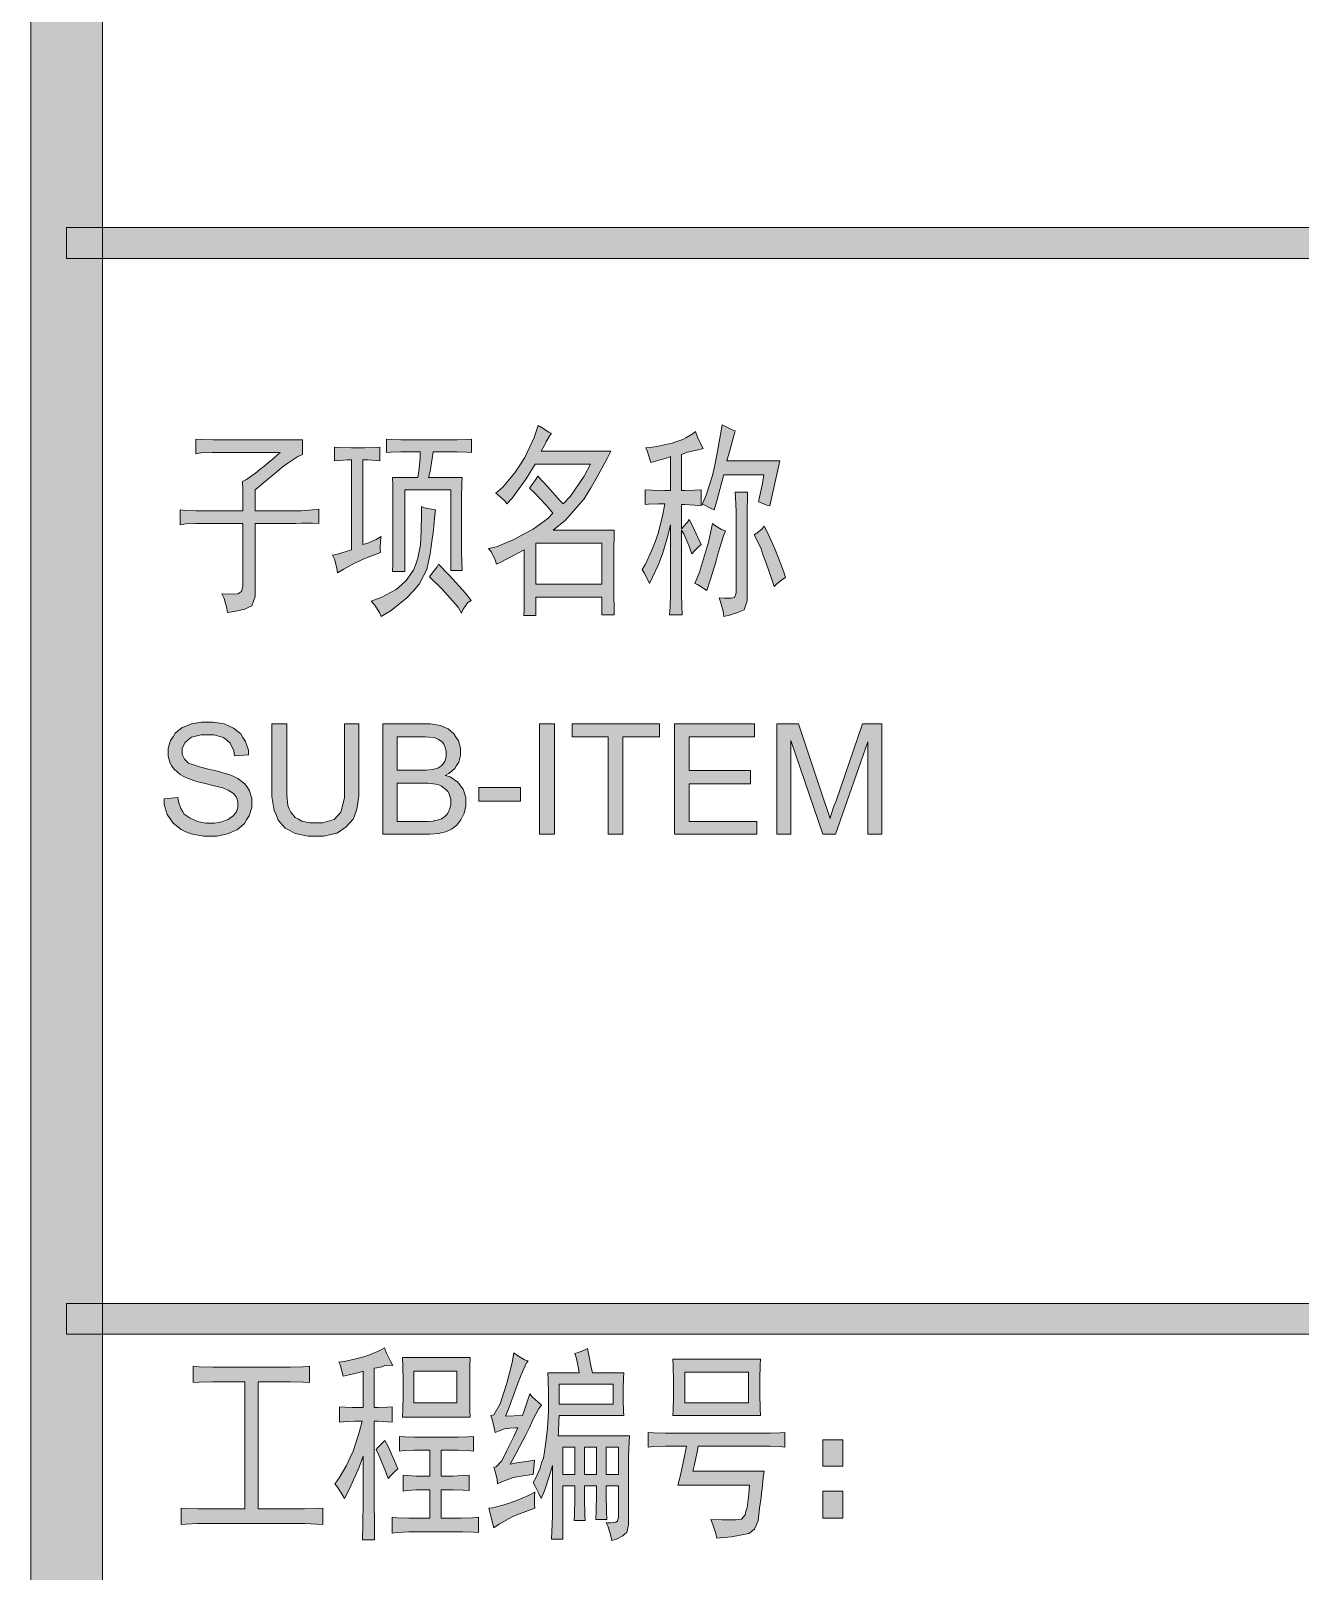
# Model space of a CAD drawing. Header units: millimetres. Extents: x 0 to 586, y 0 to 414.
# Drawn here: x 541.05 to 553.23, y 43.97 to 58.75 of the extents above; entities that cross this region are included whole.
import ezdxf

# ---------------------------------------------------------------- set-up
doc = ezdxf.new("R2010")
doc.units = ezdxf.units.MM

msp = doc.modelspace()

# ---------------------------------------------------------------- hatches: boundary and pattern name
h = msp.add_hatch(color=0)
h.dxf.hatch_style = 2
h.paths.add_polyline_path([(541.736139, 9.860139), (541.048222, 9.860139), (541.048222, 404.223361), (541.736139, 404.223361)])
h = msp.add_hatch(color=0)
h.dxf.hatch_style = 2
h.paths.add_polyline_path([(541.390417, 56.560861), (541.390417, 56.857194), (575.772139, 56.857194), (575.772139, 56.560861)])
h = msp.add_hatch(color=0)
h.paths.add_polyline_path([(546.043556, 54.881639), (546.029444, 54.864), (546.00475, 54.825194), (545.994167, 54.804028), (545.987111, 54.786389), (545.962417, 54.740528), (545.944778, 54.712306), (546.615056, 54.712306), (546.579778, 54.64175), (546.481, 54.465361), (546.421028, 54.359528), (546.357528, 54.253694), (546.177611, 54.049083), (546.061194, 53.953833), (546.646806, 53.953833), (546.646806, 53.897389), (546.643278, 53.777444), (546.643278, 53.713944), (546.643278, 53.396444), (546.643278, 53.329417), (546.646806, 53.202417), (546.646806, 53.142444), (546.526861, 53.142444), (546.526861, 53.311778), (545.895389, 53.311778), (545.895389, 53.135389), (545.778972, 53.135389), (545.7825, 53.188306), (545.7825, 53.311778), (545.7825, 53.382333), (545.7825, 53.766861), (545.68725, 53.713944), (545.553194, 53.643389), (545.517917, 53.629278), (545.503806, 53.668083), (545.468528, 53.742167), (545.440306, 53.777444), (545.517917, 53.795083), (545.683722, 53.865639), (545.775444, 53.915028), (545.867167, 53.964417), (546.008278, 54.066722), (546.057667, 54.116111), (545.994167, 54.193722), (545.881278, 54.313667), (545.831889, 54.356), (545.849528, 54.380694), (545.891861, 54.437139), (545.913028, 54.472417), (546.00475, 54.373639), (546.124694, 54.239583), (546.156444, 54.207833), (546.227, 54.281917), (546.357528, 54.472417), (546.4175, 54.588833), (545.888333, 54.588833), (545.800139, 54.447722), (545.666083, 54.26075), (545.616694, 54.207833), (545.599056, 54.232528), (545.546139, 54.281917), (545.510861, 54.310139), (545.577889, 54.366583), (545.690778, 54.500639), (545.740167, 54.57825), (545.789556, 54.652333), (545.87775, 54.842833), (545.916556, 54.95925), (545.955361, 54.934556), (546.018861, 54.89575)])
h.paths.add_polyline_path([(546.526861, 53.43525), (546.526861, 53.830361), (545.895389, 53.830361), (545.895389, 53.43525)])
h = msp.add_hatch(color=0)
h.dxf.hatch_style = 2
h.paths.add_polyline_path([(546.914917, 53.576361), (546.946667, 53.629278), (547.006639, 53.763333), (547.038389, 53.840944), (547.066611, 53.922083), (547.112472, 54.105528), (547.130111, 54.207833), (547.070139, 54.207833), (546.974889, 54.204306), (546.943139, 54.200778), (546.943139, 54.341889), (547.006639, 54.338361), (547.130111, 54.334833), (547.186556, 54.334833), (547.186556, 54.659389), (547.158333, 54.648806), (547.063083, 54.624111), (546.996056, 54.602944), (546.985472, 54.645278), (546.960778, 54.715833), (546.950194, 54.744056), (546.989, 54.747583), (547.056028, 54.758167), (547.08425, 54.761694), (547.112472, 54.76875), (547.172444, 54.782861), (547.200667, 54.789917), (547.228889, 54.796972), (547.285333, 54.818139), (547.310028, 54.828722), (547.334722, 54.839306), (547.394694, 54.874583), (547.426444, 54.899278), (547.444083, 54.846361), (547.482889, 54.765222), (547.500528, 54.737), (547.451139, 54.726417), (547.348833, 54.701722), (547.292389, 54.680556), (547.292389, 54.334833), (547.324139, 54.334833), (547.415861, 54.338361), (547.479361, 54.341889), (547.479361, 54.186667), (547.415861, 54.193722), (547.324139, 54.200778), (547.292389, 54.200778), (547.292389, 53.967944), (547.310028, 53.989111), (547.348833, 54.031444), (547.366472, 54.056139), (547.398222, 53.996167), (547.451139, 53.876222), (547.479361, 53.81625), (547.458194, 53.798611), (547.415861, 53.756278), (547.391167, 53.728056), (547.362944, 53.805667), (547.313556, 53.918556), (547.292389, 53.953833), (547.292389, 53.382333), (547.292389, 53.343528), (547.295917, 53.223583), (547.299444, 53.142444), (547.175972, 53.142444), (547.183028, 53.220056), (547.186556, 53.34), (547.186556, 53.382333), (547.186556, 54.00675), (547.161861, 53.900917), (547.112472, 53.735111), (547.091306, 53.675139), (547.066611, 53.618694), (547.013694, 53.502278), (546.985472, 53.442306), (546.967833, 53.477583), (546.932556, 53.544611)])
h = msp.add_hatch(color=0)
h.dxf.hatch_style = 2
h.paths.add_polyline_path([(547.807444, 54.906333), (547.793333, 54.864), (547.754528, 54.719361), (547.726306, 54.620583), (548.234306, 54.620583), (548.139056, 54.186667), (548.110833, 54.193722), (548.054389, 54.214889), (548.029694, 54.225472), (548.040278, 54.271333), (548.0685, 54.401861), (548.082611, 54.486528), (547.698083, 54.486528), (547.676917, 54.405389), (547.631056, 54.236056), (547.606361, 54.147861), (547.571083, 54.1655), (547.514639, 54.193722), (547.489944, 54.200778), (547.52875, 54.288972), (547.588722, 54.479472), (547.609889, 54.57825), (547.631056, 54.677028), (547.666333, 54.871056), (547.680444, 54.966306), (547.71925, 54.945139), (547.78275, 54.913389)])
h = msp.add_hatch(color=0)
h.dxf.hatch_style = 2
h.paths.add_polyline_path([(542.882667, 53.343528), (542.949694, 53.34), (543.034361, 53.343528), (543.052, 53.354111), (543.069639, 53.364694), (543.08375, 53.414083), (543.08375, 53.452889), (543.08375, 54.017333), (542.674528, 54.017333), (542.632194, 54.017333), (542.536944, 54.013806), (542.4805, 54.00675), (542.4805, 54.147861), (542.536944, 54.144333), (542.632194, 54.140806), (542.674528, 54.140806), (543.08375, 54.140806), (543.08375, 54.200778), (543.08375, 54.341889), (543.080222, 54.4195), (543.119028, 54.440667), (543.203694, 54.500639), (543.246028, 54.535917), (543.288361, 54.567667), (543.383611, 54.648806), (543.440056, 54.698194), (542.847389, 54.698194), (542.787417, 54.698194), (542.678056, 54.694667), (542.632194, 54.687611), (542.632194, 54.828722), (542.692167, 54.825194), (542.794472, 54.821667), (542.836806, 54.821667), (543.65525, 54.821667), (543.65525, 54.680556), (543.609389, 54.659389), (543.514139, 54.595889), (543.461222, 54.557083), (543.411833, 54.518278), (543.281306, 54.408917), (543.200167, 54.341889), (543.200167, 54.140806), (543.59175, 54.140806), (543.641139, 54.140806), (543.7505, 54.147861), (543.810472, 54.154917), (543.810472, 54.017333), (543.7505, 54.020861), (543.641139, 54.020861), (543.59175, 54.017333), (543.200167, 54.017333), (543.200167, 53.396444), (543.200167, 53.318833), (543.168417, 53.227111), (543.133139, 53.213), (543.101389, 53.195361), (543.002611, 53.174194), (542.935583, 53.163611), (542.928528, 53.205944), (542.903833, 53.297667)])
h = msp.add_hatch(color=0)
h.dxf.hatch_style = 2
h.paths.add_polyline_path([(544.403139, 53.738639), (544.346694, 53.717472), (544.244389, 53.678667), (544.198528, 53.6575), (544.152667, 53.636333), (544.050361, 53.579889), (543.990389, 53.544611), (543.983333, 53.590472), (543.962167, 53.675139), (543.944528, 53.713944), (543.990389, 53.724528), (544.082111, 53.75275), (544.124444, 53.766861), (544.124444, 54.627639), (544.085639, 54.627639), (544.0045, 54.624111), (543.962167, 54.620583), (543.962167, 54.751111), (544.011556, 54.747583), (544.124444, 54.744056), (544.187944, 54.744056), (544.251444, 54.744056), (544.357278, 54.747583), (544.396083, 54.751111), (544.396083, 54.620583), (544.364333, 54.624111), (544.283194, 54.627639), (544.233806, 54.627639), (544.233806, 53.81625), (544.272611, 53.826833), (544.360806, 53.865639), (544.410194, 53.893861), (544.403139, 53.855056), (544.399611, 53.777444)])
h = msp.add_hatch(color=0)
h.dxf.hatch_style = 2
h.paths.add_polyline_path([(545.094583, 54.821667), (545.140444, 54.821667), (545.232167, 54.825194), (545.278028, 54.828722), (545.278028, 54.698194), (545.232167, 54.701722), (545.140444, 54.70525), (545.094583, 54.70525), (544.907611, 54.70525), (544.900556, 54.64175), (544.879389, 54.518278), (544.865278, 54.458306), (545.186306, 54.458306), (545.182778, 54.398333), (545.17925, 54.271333), (545.17925, 54.200778), (545.17925, 53.81625), (545.17925, 53.763333), (545.182778, 53.639861), (545.186306, 53.565778), (545.076944, 53.565778), (545.076944, 54.341889), (544.635972, 54.341889), (544.635972, 53.558722), (544.519556, 53.558722), (544.523083, 53.629278), (544.523083, 53.75275), (544.523083, 53.805667), (544.523083, 54.200778), (544.523083, 54.26075), (544.523083, 54.38775), (544.519556, 54.458306), (544.762972, 54.458306), (544.770028, 54.521806), (544.784139, 54.645278), (544.784139, 54.70525), (544.6395, 54.70525), (544.597167, 54.70525), (544.505444, 54.701722), (544.459583, 54.698194), (544.459583, 54.828722), (544.505444, 54.825194), (544.597167, 54.821667), (544.6395, 54.821667)])
h = msp.add_hatch(color=0)
h.dxf.hatch_style = 2
h.paths.add_polyline_path([(547.923861, 54.317194), (547.923861, 54.278389), (547.920333, 54.144333), (547.920333, 54.045556), (547.920333, 53.350583), (547.920333, 53.2765), (547.892111, 53.188306), (547.860361, 53.177722), (547.832139, 53.163611), (547.751, 53.138917), (547.698083, 53.124806), (547.691028, 53.177722), (547.666333, 53.265917), (547.652222, 53.304722), (547.701611, 53.301194), (547.768639, 53.301194), (547.78275, 53.304722), (547.800389, 53.30825), (547.8145, 53.354111), (547.8145, 53.396444), (547.8145, 54.045556), (547.8145, 54.137278), (547.810972, 54.271333), (547.807444, 54.317194)])
h = msp.add_hatch(color=0)
h.dxf.hatch_style = 2
h.paths.add_polyline_path([(544.932306, 54.147861), (544.92525, 54.102), (544.914667, 53.992639), (544.907611, 53.929139), (544.900556, 53.869167), (544.879389, 53.728056), (544.865278, 53.653972), (544.847639, 53.576361), (544.773556, 53.43525), (544.717111, 53.368222), (544.657139, 53.304722), (544.505444, 53.184778), (544.410194, 53.124806), (544.392556, 53.163611), (544.346694, 53.237694), (544.314944, 53.272972), (544.410194, 53.30825), (544.554833, 53.385861), (544.604222, 53.428194), (544.650083, 53.470528), (544.720639, 53.569306), (544.741806, 53.629278), (544.762972, 53.685722), (544.787667, 53.812722), (544.791194, 53.87975), (544.794722, 53.946778), (544.79825, 54.098472), (544.79825, 54.179611), (544.826472, 54.169028), (544.8935, 54.154917)])
h = msp.add_hatch(color=0)
h.dxf.hatch_style = 2
h.paths.add_polyline_path([(547.712194, 53.946778), (547.694556, 53.900917), (547.659278, 53.788028), (547.641639, 53.724528), (547.624, 53.661028), (547.571083, 53.484639), (547.535806, 53.375278), (547.500528, 53.396444), (547.444083, 53.431722), (547.419389, 53.442306), (547.46525, 53.551667), (547.549917, 53.837417), (547.588722, 54.017333), (547.616944, 53.996167), (547.676917, 53.960889)])
h = msp.add_hatch(color=0)
h.dxf.hatch_style = 2
h.paths.add_polyline_path([(548.086139, 53.992639), (548.110833, 53.94325), (548.16375, 53.826833), (548.191972, 53.759806), (548.220194, 53.696306), (548.269583, 53.56225), (548.29075, 53.49875), (548.255472, 53.477583), (548.202556, 53.43525), (548.181389, 53.414083), (548.153167, 53.49875), (548.10025, 53.646917), (548.075556, 53.710417), (548.054389, 53.773917), (548.008528, 53.872694), (547.987361, 53.907972), (548.015583, 53.925611), (548.064972, 53.967944)])
h = msp.add_hatch(color=0)
h.dxf.hatch_style = 2
h.paths.add_polyline_path([(544.960528, 53.629278), (545.062833, 53.523444), (545.218056, 53.350583), (545.2745, 53.280028), (545.24275, 53.258861), (545.196889, 53.195361), (545.17925, 53.156556), (545.1475, 53.216528), (544.995806, 53.389389), (544.872333, 53.505806), (544.900556, 53.541083), (544.946417, 53.601056)])
h = msp.add_hatch(color=0)
h.dxf.hatch_style = 2
h.paths.add_polyline_path([(542.328806, 51.375028), (542.459333, 51.389139), (542.466389, 51.346806), (542.487556, 51.283306), (542.505194, 51.258611), (542.519306, 51.230389), (542.57575, 51.191583), (542.611028, 51.173944), (542.646306, 51.159833), (542.727444, 51.142194), (542.773306, 51.142194), (542.812111, 51.142194), (542.882667, 51.156306), (542.914417, 51.166889), (542.942639, 51.177472), (542.9885, 51.21275), (543.006139, 51.233917), (543.02025, 51.251556), (543.034361, 51.297417), (543.034361, 51.322111), (543.034361, 51.346806), (543.02025, 51.392667), (543.006139, 51.410306), (542.992028, 51.427944), (542.942639, 51.459694), (542.910889, 51.473806), (542.889722, 51.480861), (542.794472, 51.505556), (542.720389, 51.523194), (542.649833, 51.540833), (542.547528, 51.576111), (542.515778, 51.590222), (542.4805, 51.611389), (542.424056, 51.660778), (542.402889, 51.689), (542.38525, 51.717222), (542.367611, 51.78425), (542.367611, 51.819528), (542.367611, 51.861861), (542.388778, 51.935944), (542.413472, 51.971222), (542.434639, 52.0065), (542.501667, 52.059417), (542.544, 52.077056), (542.589861, 52.094694), (542.685111, 52.112333), (542.738028, 52.112333), (542.798, 52.112333), (542.903833, 52.094694), (542.946167, 52.077056), (542.992028, 52.055889), (543.062583, 51.999444), (543.08375, 51.964167), (543.108444, 51.925361), (543.136667, 51.844222), (543.136667, 51.798361), (543.002611, 51.787778), (542.995556, 51.837167), (542.960278, 51.91125), (542.928528, 51.939472), (542.896778, 51.964167), (542.805056, 51.988861), (542.745083, 51.988861), (542.681583, 51.988861), (542.589861, 51.967694), (542.558111, 51.943), (542.529889, 51.918306), (542.501667, 51.861861), (542.501667, 51.830111), (542.501667, 51.801889), (542.522833, 51.756028), (542.544, 51.734861), (542.561639, 51.717222), (542.667472, 51.681944), (542.752139, 51.660778), (542.840333, 51.643139), (542.95675, 51.607861), (542.9885, 51.59375), (543.034361, 51.572583), (543.101389, 51.519667), (543.126083, 51.484389), (543.14725, 51.452639), (543.168417, 51.378556), (543.168417, 51.336222), (543.168417, 51.293889), (543.143722, 51.21275), (543.119028, 51.173944), (543.097861, 51.138667), (543.027306, 51.078694), (542.981444, 51.061056), (542.935583, 51.039889), (542.833278, 51.018722), (542.776833, 51.018722), (542.706278, 51.018722), (542.586333, 51.039889), (542.536944, 51.061056), (542.491083, 51.082222), (542.413472, 51.142194), (542.38525, 51.184528), (542.357028, 51.226861), (542.328806, 51.322111)])
h = msp.add_hatch(color=0)
h.dxf.hatch_style = 2
h.paths.add_polyline_path([(544.057417, 52.094694), (544.195, 52.094694), (544.195, 51.484389), (544.195, 51.40325), (544.177361, 51.27625), (544.159722, 51.230389), (544.142083, 51.181), (544.075056, 51.106917), (544.029194, 51.075167), (543.983333, 51.046944), (543.859861, 51.018722), (543.78225, 51.018722), (543.708167, 51.018722), (543.584694, 51.043417), (543.538833, 51.068111), (543.489444, 51.096333), (543.422417, 51.170417), (543.404778, 51.216278), (543.383611, 51.265667), (543.362444, 51.399722), (543.362444, 51.484389), (543.362444, 52.094694), (543.503556, 52.094694), (543.503556, 51.484389), (543.503556, 51.413833), (543.514139, 51.311528), (543.52825, 51.279778), (543.542361, 51.248028), (543.584694, 51.198639), (543.616444, 51.181), (543.648194, 51.163361), (543.725806, 51.145722), (543.768139, 51.145722), (543.84575, 51.145722), (543.958639, 51.177472), (543.990389, 51.21275), (544.022139, 51.248028), (544.057417, 51.385611), (544.057417, 51.484389)])
h = msp.add_hatch(color=0)
h.paths.add_polyline_path([(544.424306, 51.036361), (544.424306, 52.094694), (544.819417, 52.094694), (544.879389, 52.094694), (544.978167, 52.080583), (545.013444, 52.062944), (545.05225, 52.048833), (545.108694, 51.999444), (545.129861, 51.964167), (545.151028, 51.932417), (545.172194, 51.861861), (545.172194, 51.823056), (545.172194, 51.791306), (545.154556, 51.727806), (545.133389, 51.696056), (545.11575, 51.667833), (545.059306, 51.618444), (545.024028, 51.600806), (545.073417, 51.586694), (545.143972, 51.537306), (545.172194, 51.502028), (545.196889, 51.470278), (545.221583, 51.389139), (545.221583, 51.343278), (545.221583, 51.304472), (545.207472, 51.237444), (545.189833, 51.205694), (545.175722, 51.173944), (545.136917, 51.124556), (545.112222, 51.106917), (545.091056, 51.089278), (545.031083, 51.061056), (544.995806, 51.054), (544.964056, 51.043417), (544.875861, 51.036361), (544.826472, 51.036361)])
h.paths.add_polyline_path([(544.561889, 51.159833), (544.826472, 51.159833), (544.86175, 51.159833), (544.907611, 51.163361), (544.921722, 51.166889), (544.946417, 51.170417), (544.98875, 51.184528), (545.002861, 51.195111), (545.0205, 51.205694), (545.045194, 51.233917), (545.055778, 51.255083), (545.066361, 51.272722), (545.076944, 51.318583), (545.076944, 51.343278), (545.076944, 51.3715), (545.062833, 51.424417), (545.048722, 51.445583), (545.031083, 51.46675), (544.98875, 51.4985), (544.964056, 51.509083), (544.935833, 51.516139), (544.858222, 51.526722), (544.808833, 51.526722), (544.561889, 51.526722)])
h.paths.add_polyline_path([(544.561889, 51.650194), (544.791194, 51.650194), (544.837056, 51.650194), (544.904083, 51.65725), (544.92525, 51.664306), (544.953472, 51.671361), (544.992278, 51.696056), (545.006389, 51.717222), (545.0205, 51.734861), (545.034611, 51.780722), (545.034611, 51.808944), (545.034611, 51.833639), (545.0205, 51.8795), (545.009917, 51.900667), (544.995806, 51.921833), (544.960528, 51.946528), (544.935833, 51.957111), (544.911139, 51.964167), (544.833528, 51.971222), (544.773556, 51.971222), (544.561889, 51.971222)])
h = msp.add_hatch(color=0)
h.dxf.hatch_style = 2
h.paths.add_polyline_path([(545.930667, 51.036361), (545.930667, 52.094694), (546.071778, 52.094694), (546.071778, 51.036361)])
h = msp.add_hatch(color=0)
h.dxf.hatch_style = 2
h.paths.add_polyline_path([(546.586833, 51.036361), (546.586833, 51.971222), (546.241111, 51.971222), (546.241111, 52.094694), (547.080722, 52.094694), (547.080722, 51.971222), (546.727944, 51.971222), (546.727944, 51.036361)])
h = msp.add_hatch(color=0)
h.dxf.hatch_style = 2
h.paths.add_polyline_path([(547.225361, 51.036361), (547.225361, 52.094694), (547.990889, 52.094694), (547.990889, 51.971222), (547.366472, 51.971222), (547.366472, 51.646667), (547.952083, 51.646667), (547.952083, 51.519667), (547.366472, 51.519667), (547.366472, 51.159833), (548.015583, 51.159833), (548.015583, 51.036361)])
h = msp.add_hatch(color=0)
h.dxf.hatch_style = 2
h.paths.add_polyline_path([(548.206083, 51.036361), (548.206083, 52.094694), (548.414222, 52.094694), (548.664694, 51.346806), (548.682333, 51.293889), (548.707028, 51.216278), (548.717611, 51.188056), (548.724667, 51.216278), (548.752889, 51.304472), (548.774056, 51.357389), (549.028056, 52.094694), (549.215028, 52.094694), (549.215028, 51.036361), (549.080972, 51.036361), (549.080972, 51.921833), (548.770528, 51.036361), (548.647056, 51.036361), (548.340139, 51.935944), (548.340139, 51.036361)])
h = msp.add_hatch(color=0)
h.dxf.hatch_style = 2
h.paths.add_polyline_path([(545.348583, 51.353861), (545.348583, 51.484389), (545.747222, 51.484389), (545.747222, 51.353861)])
h = msp.add_hatch(color=0)
h.dxf.hatch_style = 2
h.paths.add_polyline_path([(575.772139, 46.534917), (575.772139, 46.238583), (541.390417, 46.238583), (541.390417, 46.534917)])
h = msp.add_hatch(color=0)
h.dxf.hatch_style = 2
h.paths.add_polyline_path([(544.0045, 45.970472), (544.053889, 45.977528), (544.166778, 46.002222), (544.230278, 46.019861), (544.29025, 46.0375), (544.396083, 46.083361), (544.441944, 46.108056), (544.459583, 46.058667), (544.501917, 45.974), (544.523083, 45.938722), (544.501917, 45.94225), (544.459583, 45.938722), (544.438417, 45.935194), (544.41725, 45.928139), (544.367861, 45.917556), (544.343167, 45.914028), (544.343167, 45.536556), (544.381972, 45.536556), (544.470167, 45.540083), (544.516028, 45.543611), (544.516028, 45.395444), (544.470167, 45.398972), (544.381972, 45.406028), (544.343167, 45.406028), (544.343167, 44.725167), (544.343167, 44.636972), (544.346694, 44.411194), (544.346694, 44.266556), (544.230278, 44.266556), (544.233806, 44.411194), (544.237333, 44.633444), (544.237333, 44.714583), (544.237333, 45.070889), (544.198528, 44.965056), (544.106806, 44.756917), (544.057417, 44.661667), (544.03625, 44.700472), (543.990389, 44.771028), (543.965694, 44.802778), (544.0045, 44.855694), (544.078583, 44.979167), (544.110333, 45.049722), (544.142083, 45.11675), (544.198528, 45.296667), (544.22675, 45.406028), (544.152667, 45.406028), (544.046833, 45.398972), (544.011556, 45.395444), (544.011556, 45.543611), (544.060944, 45.540083), (544.135028, 45.536556), (544.156194, 45.536556), (544.237333, 45.536556), (544.237333, 45.885806), (544.198528, 45.871694), (544.103278, 45.850528), (544.046833, 45.836417), (544.03625, 45.871694), (544.018611, 45.938722)])
h = msp.add_hatch(color=0)
h.paths.add_polyline_path([(545.263917, 46.016333), (545.260389, 45.931667), (545.260389, 45.776444), (545.260389, 45.705889), (545.260389, 45.638861), (545.260389, 45.508333), (545.263917, 45.444833), (544.614806, 45.444833), (544.618333, 45.515389), (544.621861, 45.6565), (544.621861, 45.723528), (544.621861, 45.787028), (544.618333, 45.935194), (544.614806, 46.016333)])
h.paths.add_polyline_path([(545.136917, 45.582417), (545.136917, 45.885806), (544.724167, 45.885806), (544.724167, 45.582417)])
h = msp.add_hatch(color=0)
h.dxf.hatch_style = 2
h.paths.add_polyline_path([(545.821306, 45.984583), (545.803667, 45.963417), (545.754278, 45.850528), (545.719, 45.758806), (545.68725, 45.670611), (545.627278, 45.515389), (545.602583, 45.451889), (545.764861, 45.458944), (545.7825, 45.504806), (545.817778, 45.610639), (545.835417, 45.667083), (545.860111, 45.638861), (545.916556, 45.585944), (545.948306, 45.557722), (545.923611, 45.525972), (545.863639, 45.416611), (545.831889, 45.346056), (545.796611, 45.2755), (545.704889, 45.099111), (545.648444, 44.993278), (545.708417, 45.003861), (545.824833, 45.0215), (545.881278, 45.032083), (545.867167, 44.8945), (545.835417, 44.890972), (545.754278, 44.876861), (545.711944, 44.869806), (545.669611, 44.86275), (545.574361, 44.827472), (545.524972, 44.802778), (545.521444, 44.845111), (545.503806, 44.92625), (545.489694, 44.965056), (545.514389, 44.968583), (545.563778, 45.0215), (545.588472, 45.070889), (545.616694, 45.123806), (545.683722, 45.257861), (545.722528, 45.342528), (545.697833, 45.342528), (545.644917, 45.339), (545.620222, 45.335472), (545.592, 45.331944), (545.535556, 45.310778), (545.503806, 45.296667), (545.493222, 45.342528), (545.475583, 45.423667), (545.461472, 45.458944), (545.489694, 45.466), (545.553194, 45.571833), (545.584944, 45.670611), (545.616694, 45.769389), (545.666083, 45.966944), (545.683722, 46.062194), (545.719, 46.033972), (545.786028, 45.995167)])
h = msp.add_hatch(color=0)
h.paths.add_polyline_path([(546.389278, 46.101), (546.403389, 46.0375), (546.424556, 45.924611), (546.438667, 45.868167), (546.738528, 45.868167), (546.735, 45.822306), (546.731472, 45.716472), (546.731472, 45.660028), (546.731472, 45.603583), (546.735, 45.501278), (546.738528, 45.458944), (546.117639, 45.458944), (546.114111, 45.398972), (546.110583, 45.303722), (546.107056, 45.264917), (546.791444, 45.264917), (546.787917, 45.204944), (546.784389, 45.070889), (546.784389, 45.003861), (546.784389, 44.467639), (546.784389, 44.411194), (546.76675, 44.337111), (546.749111, 44.323), (546.727944, 44.305361), (546.667972, 44.273611), (546.622111, 44.2595), (546.615056, 44.305361), (546.586833, 44.390028), (546.569194, 44.428833), (546.611528, 44.428833), (546.660917, 44.435889), (546.678556, 44.446472), (546.685611, 44.488806), (546.685611, 44.524083), (546.685611, 44.785139), (546.569194, 44.785139), (546.569194, 44.700472), (546.572722, 44.538194), (546.57625, 44.460583), (546.470417, 44.460583), (546.473944, 44.538194), (546.477472, 44.700472), (546.477472, 44.785139), (546.361056, 44.785139), (546.361056, 44.665194), (546.364583, 44.499389), (546.368111, 44.453528), (546.262278, 44.453528), (546.265806, 44.499389), (546.269333, 44.665194), (546.269333, 44.785139), (546.152917, 44.785139), (546.152917, 44.273611), (546.043556, 44.273611), (546.047083, 44.347694), (546.054139, 44.492333), (546.054139, 44.562889), (546.054139, 44.979167), (546.029444, 44.8945), (545.976528, 44.73575), (545.944778, 44.661667), (545.923611, 44.711056), (545.884806, 44.788667), (545.867167, 44.816889), (545.895389, 44.86275), (545.934194, 44.954472), (545.948306, 45.003861), (545.965944, 45.049722), (545.987111, 45.176722), (545.997694, 45.257861), (546.00475, 45.339), (546.015333, 45.501278), (546.015333, 45.582417), (546.015333, 45.663556), (546.011806, 45.808194), (546.008278, 45.868167), (546.308139, 45.868167), (546.304611, 45.9105), (546.283444, 46.00575), (546.269333, 46.055139), (546.308139, 46.065722), (546.368111, 46.090417)])
h.paths.add_polyline_path([(546.636222, 45.568306), (546.636222, 45.758806), (546.117639, 45.758806), (546.117639, 45.568306)])
h.paths.add_polyline_path([(546.477472, 44.8945), (546.477472, 45.155556), (546.361056, 45.155556), (546.361056, 44.8945)])
h.paths.add_polyline_path([(546.685611, 44.8945), (546.685611, 45.155556), (546.569194, 45.155556), (546.569194, 44.8945)])
h.paths.add_polyline_path([(546.269333, 44.8945), (546.269333, 45.155556), (546.152917, 45.155556), (546.152917, 44.8945)])
h = msp.add_hatch(color=0)
h.paths.add_polyline_path([(548.050861, 45.998694), (548.047333, 45.94225), (548.043806, 45.811722), (548.043806, 45.737639), (548.043806, 45.663556), (548.047333, 45.525972), (548.050861, 45.458944), (547.207722, 45.458944), (547.21125, 45.511861), (547.214778, 45.638861), (547.214778, 45.712944), (547.214778, 45.790556), (547.21125, 45.935194), (547.207722, 45.998694)])
h.paths.add_polyline_path([(547.934444, 45.582417), (547.934444, 45.875222), (547.324139, 45.875222), (547.324139, 45.582417)])
h = msp.add_hatch(color=0)
h.dxf.hatch_style = 2
h.paths.add_polyline_path([(543.46475, 45.924611), (543.535306, 45.924611), (543.662306, 45.928139), (543.722278, 45.931667), (543.722278, 45.776444), (543.662306, 45.779972), (543.535306, 45.7835), (543.46475, 45.7835), (543.228389, 45.7835), (543.228389, 44.562889), (543.605861, 44.562889), (543.672889, 44.562889), (543.792833, 44.566417), (543.849278, 44.569944), (543.849278, 44.414722), (543.792833, 44.41825), (543.676417, 44.421778), (543.609389, 44.421778), (542.709806, 44.421778), (542.646306, 44.421778), (542.536944, 44.41825), (542.491083, 44.414722), (542.491083, 44.569944), (542.540472, 44.566417), (542.653361, 44.562889), (542.716861, 44.562889), (543.101389, 44.562889), (543.101389, 45.7835), (542.868556, 45.7835), (542.794472, 45.7835), (542.663944, 45.779972), (542.6075, 45.776444), (542.6075, 45.931667), (542.663944, 45.928139), (542.794472, 45.924611), (542.868556, 45.924611)])
h = msp.add_hatch(color=0)
h.dxf.hatch_style = 2
h.paths.add_polyline_path([(545.098111, 45.250806), (545.143972, 45.250806), (545.24275, 45.254333), (545.295667, 45.257861), (545.295667, 45.11675), (545.24275, 45.123806), (545.143972, 45.127333), (545.098111, 45.127333), (544.985222, 45.127333), (544.985222, 44.876861), (545.048722, 44.876861), (545.094583, 44.876861), (545.196889, 44.883917), (545.253333, 44.887444), (545.253333, 44.739278), (545.196889, 44.742806), (545.101639, 44.746333), (545.066361, 44.746333), (544.985222, 44.746333), (544.985222, 44.474694), (545.126333, 44.474694), (545.17925, 44.474694), (545.288611, 44.478222), (545.345056, 44.485278), (545.345056, 44.337111), (545.299194, 44.340639), (545.189833, 44.344167), (545.126333, 44.344167), (544.738278, 44.344167), (544.674778, 44.344167), (544.561889, 44.337111), (544.516028, 44.330056), (544.516028, 44.485278), (544.561889, 44.478222), (544.674778, 44.474694), (544.738278, 44.474694), (544.875861, 44.474694), (544.875861, 44.746333), (544.794722, 44.746333), (544.748861, 44.746333), (544.660667, 44.739278), (544.621861, 44.732222), (544.621861, 44.887444), (544.660667, 44.883917), (544.748861, 44.876861), (544.794722, 44.876861), (544.875861, 44.876861), (544.875861, 45.127333), (544.784139, 45.127333), (544.731222, 45.127333), (544.632444, 45.123806), (544.586583, 45.11675), (544.586583, 45.257861), (544.632444, 45.254333), (544.731222, 45.250806), (544.784139, 45.250806)])
h = msp.add_hatch(color=0)
h.dxf.hatch_style = 2
h.paths.add_polyline_path([(548.086139, 45.289611), (548.139056, 45.289611), (548.237833, 45.293139), (548.283694, 45.296667), (548.283694, 45.155556), (548.237833, 45.162611), (548.139056, 45.166139), (548.086139, 45.166139), (547.451139, 45.166139), (547.440556, 45.109694), (547.415861, 44.98975), (547.40175, 44.92625), (548.086139, 44.92625), (548.075556, 44.86275), (548.064972, 44.756917), (548.057917, 44.714583), (548.054389, 44.67225), (548.040278, 44.569944), (548.033222, 44.509972), (548.026167, 44.45), (547.990889, 44.368861), (547.962667, 44.347694), (547.937972, 44.326528), (547.772167, 44.294778), (547.631056, 44.284194), (547.620472, 44.326528), (547.59225, 44.414722), (547.574611, 44.460583), (547.680444, 44.457056), (547.810972, 44.457056), (547.839194, 44.460583), (547.867417, 44.464111), (547.902694, 44.506444), (547.90975, 44.541722), (547.920333, 44.577), (547.937972, 44.704), (547.945028, 44.792194), (547.257111, 44.792194), (547.281806, 44.887444), (547.320611, 45.070889), (547.33825, 45.166139), (547.197139, 45.166139), (547.137167, 45.166139), (547.024278, 45.162611), (546.971361, 45.155556), (546.971361, 45.296667), (547.024278, 45.293139), (547.137167, 45.289611), (547.197139, 45.289611)])
h = msp.add_hatch(color=0)
h.dxf.hatch_style = 2
h.paths.add_polyline_path([(548.647056, 45.226111), (548.841083, 45.226111), (548.841083, 44.972111), (548.647056, 44.972111)])
h = msp.add_hatch(color=0)
h.dxf.hatch_style = 2
h.paths.add_polyline_path([(544.445472, 45.219056), (544.477222, 45.162611), (544.537194, 45.025028), (544.568944, 44.947417), (544.551306, 44.933306), (544.505444, 44.887444), (544.477222, 44.855694), (544.445472, 44.940361), (544.389028, 45.077944), (544.360806, 45.134389), (544.378444, 45.152028), (544.420778, 45.194361)])
h = msp.add_hatch(color=0)
h.dxf.hatch_style = 2
h.paths.add_polyline_path([(545.884806, 44.725167), (545.881278, 44.682833), (545.881278, 44.605222), (545.884806, 44.569944), (545.824833, 44.548778), (545.722528, 44.509972), (545.680194, 44.492333), (545.637861, 44.471167), (545.542611, 44.41825), (545.489694, 44.382972), (545.443833, 44.569944), (545.479111, 44.573472), (545.577889, 44.598167), (545.637861, 44.619333), (545.701361, 44.6405), (545.824833, 44.693417)])
h = msp.add_hatch(color=0)
h.dxf.hatch_style = 2
h.paths.add_polyline_path([(548.647056, 44.732222), (548.841083, 44.732222), (548.841083, 44.474694), (548.647056, 44.474694)])

# ---------------------------------------------------------------- linework, layer by layer
at = {"color": 0, "lineweight": 0}
for points in [[(541.736139, 9.860139), (541.048222, 9.860139), (541.048222, 404.223361), (541.736139, 404.223361)], [(541.390417, 56.560861), (541.390417, 56.857194), (575.772139, 56.857194), (575.772139, 56.560861)], [(546.043556, 54.881639), (546.029444, 54.864), (546.00475, 54.825194), (545.994167, 54.804028), (545.987111, 54.786389), (545.962417, 54.740528), (545.944778, 54.712306), (546.615056, 54.712306), (546.579778, 54.64175), (546.481, 54.465361), (546.421028, 54.359528), (546.357528, 54.253694), (546.177611, 54.049083), (546.061194, 53.953833), (546.646806, 53.953833), (546.646806, 53.897389), (546.643278, 53.777444), (546.643278, 53.713944), (546.643278, 53.396444), (546.643278, 53.329417), (546.646806, 53.202417), (546.646806, 53.142444), (546.526861, 53.142444), (546.526861, 53.311778), (545.895389, 53.311778), (545.895389, 53.135389), (545.778972, 53.135389), (545.7825, 53.188306), (545.7825, 53.311778), (545.7825, 53.382333), (545.7825, 53.766861), (545.68725, 53.713944), (545.553194, 53.643389), (545.517917, 53.629278), (545.503806, 53.668083), (545.468528, 53.742167), (545.440306, 53.777444), (545.517917, 53.795083), (545.683722, 53.865639), (545.775444, 53.915028), (545.867167, 53.964417), (546.008278, 54.066722), (546.057667, 54.116111), (545.994167, 54.193722), (545.881278, 54.313667), (545.831889, 54.356), (545.849528, 54.380694), (545.891861, 54.437139), (545.913028, 54.472417), (546.00475, 54.373639), (546.124694, 54.239583), (546.156444, 54.207833), (546.227, 54.281917), (546.357528, 54.472417), (546.4175, 54.588833), (545.888333, 54.588833), (545.800139, 54.447722), (545.666083, 54.26075), (545.616694, 54.207833), (545.599056, 54.232528), (545.546139, 54.281917), (545.510861, 54.310139), (545.577889, 54.366583), (545.690778, 54.500639), (545.740167, 54.57825), (545.789556, 54.652333), (545.87775, 54.842833), (545.916556, 54.95925), (545.955361, 54.934556), (546.018861, 54.89575)], [(546.914917, 53.576361), (546.946667, 53.629278), (547.006639, 53.763333), (547.038389, 53.840944), (547.066611, 53.922083), (547.112472, 54.105528), (547.130111, 54.207833), (547.070139, 54.207833), (546.974889, 54.204306), (546.943139, 54.200778), (546.943139, 54.341889), (547.006639, 54.338361), (547.130111, 54.334833), (547.186556, 54.334833), (547.186556, 54.659389), (547.158333, 54.648806), (547.063083, 54.624111), (546.996056, 54.602944), (546.985472, 54.645278), (546.960778, 54.715833), (546.950194, 54.744056), (546.989, 54.747583), (547.056028, 54.758167), (547.08425, 54.761694), (547.112472, 54.76875), (547.172444, 54.782861), (547.200667, 54.789917), (547.228889, 54.796972), (547.285333, 54.818139), (547.310028, 54.828722), (547.334722, 54.839306), (547.394694, 54.874583), (547.426444, 54.899278), (547.444083, 54.846361), (547.482889, 54.765222), (547.500528, 54.737), (547.451139, 54.726417), (547.348833, 54.701722), (547.292389, 54.680556), (547.292389, 54.334833), (547.324139, 54.334833), (547.415861, 54.338361), (547.479361, 54.341889), (547.479361, 54.186667), (547.415861, 54.193722), (547.324139, 54.200778), (547.292389, 54.200778), (547.292389, 53.967944), (547.310028, 53.989111), (547.348833, 54.031444), (547.366472, 54.056139), (547.398222, 53.996167), (547.451139, 53.876222), (547.479361, 53.81625), (547.458194, 53.798611), (547.415861, 53.756278), (547.391167, 53.728056), (547.362944, 53.805667), (547.313556, 53.918556), (547.292389, 53.953833), (547.292389, 53.382333), (547.292389, 53.343528), (547.295917, 53.223583), (547.299444, 53.142444), (547.175972, 53.142444), (547.183028, 53.220056), (547.186556, 53.34), (547.186556, 53.382333), (547.186556, 54.00675), (547.161861, 53.900917), (547.112472, 53.735111), (547.091306, 53.675139), (547.066611, 53.618694), (547.013694, 53.502278), (546.985472, 53.442306), (546.967833, 53.477583), (546.932556, 53.544611)], [(547.807444, 54.906333), (547.793333, 54.864), (547.754528, 54.719361), (547.726306, 54.620583), (548.234306, 54.620583), (548.139056, 54.186667), (548.110833, 54.193722), (548.054389, 54.214889), (548.029694, 54.225472), (548.040278, 54.271333), (548.0685, 54.401861), (548.082611, 54.486528), (547.698083, 54.486528), (547.676917, 54.405389), (547.631056, 54.236056), (547.606361, 54.147861), (547.571083, 54.1655), (547.514639, 54.193722), (547.489944, 54.200778), (547.52875, 54.288972), (547.588722, 54.479472), (547.609889, 54.57825), (547.631056, 54.677028), (547.666333, 54.871056), (547.680444, 54.966306), (547.71925, 54.945139), (547.78275, 54.913389)], [(542.882667, 53.343528), (542.949694, 53.34), (543.034361, 53.343528), (543.052, 53.354111), (543.069639, 53.364694), (543.08375, 53.414083), (543.08375, 53.452889), (543.08375, 54.017333), (542.674528, 54.017333), (542.632194, 54.017333), (542.536944, 54.013806), (542.4805, 54.00675), (542.4805, 54.147861), (542.536944, 54.144333), (542.632194, 54.140806), (542.674528, 54.140806), (543.08375, 54.140806), (543.08375, 54.200778), (543.08375, 54.341889), (543.080222, 54.4195), (543.119028, 54.440667), (543.203694, 54.500639), (543.246028, 54.535917), (543.288361, 54.567667), (543.383611, 54.648806), (543.440056, 54.698194), (542.847389, 54.698194), (542.787417, 54.698194), (542.678056, 54.694667), (542.632194, 54.687611), (542.632194, 54.828722), (542.692167, 54.825194), (542.794472, 54.821667), (542.836806, 54.821667), (543.65525, 54.821667), (543.65525, 54.680556), (543.609389, 54.659389), (543.514139, 54.595889), (543.461222, 54.557083), (543.411833, 54.518278), (543.281306, 54.408917), (543.200167, 54.341889), (543.200167, 54.140806), (543.59175, 54.140806), (543.641139, 54.140806), (543.7505, 54.147861), (543.810472, 54.154917), (543.810472, 54.017333), (543.7505, 54.020861), (543.641139, 54.020861), (543.59175, 54.017333), (543.200167, 54.017333), (543.200167, 53.396444), (543.200167, 53.318833), (543.168417, 53.227111), (543.133139, 53.213), (543.101389, 53.195361), (543.002611, 53.174194), (542.935583, 53.163611), (542.928528, 53.205944), (542.903833, 53.297667)], [(544.403139, 53.738639), (544.346694, 53.717472), (544.244389, 53.678667), (544.198528, 53.6575), (544.152667, 53.636333), (544.050361, 53.579889), (543.990389, 53.544611), (543.983333, 53.590472), (543.962167, 53.675139), (543.944528, 53.713944), (543.990389, 53.724528), (544.082111, 53.75275), (544.124444, 53.766861), (544.124444, 54.627639), (544.085639, 54.627639), (544.0045, 54.624111), (543.962167, 54.620583), (543.962167, 54.751111), (544.011556, 54.747583), (544.124444, 54.744056), (544.187944, 54.744056), (544.251444, 54.744056), (544.357278, 54.747583), (544.396083, 54.751111), (544.396083, 54.620583), (544.364333, 54.624111), (544.283194, 54.627639), (544.233806, 54.627639), (544.233806, 53.81625), (544.272611, 53.826833), (544.360806, 53.865639), (544.410194, 53.893861), (544.403139, 53.855056), (544.399611, 53.777444)], [(545.094583, 54.821667), (545.140444, 54.821667), (545.232167, 54.825194), (545.278028, 54.828722), (545.278028, 54.698194), (545.232167, 54.701722), (545.140444, 54.70525), (545.094583, 54.70525), (544.907611, 54.70525), (544.900556, 54.64175), (544.879389, 54.518278), (544.865278, 54.458306), (545.186306, 54.458306), (545.182778, 54.398333), (545.17925, 54.271333), (545.17925, 54.200778), (545.17925, 53.81625), (545.17925, 53.763333), (545.182778, 53.639861), (545.186306, 53.565778), (545.076944, 53.565778), (545.076944, 54.341889), (544.635972, 54.341889), (544.635972, 53.558722), (544.519556, 53.558722), (544.523083, 53.629278), (544.523083, 53.75275), (544.523083, 53.805667), (544.523083, 54.200778), (544.523083, 54.26075), (544.523083, 54.38775), (544.519556, 54.458306), (544.762972, 54.458306), (544.770028, 54.521806), (544.784139, 54.645278), (544.784139, 54.70525), (544.6395, 54.70525), (544.597167, 54.70525), (544.505444, 54.701722), (544.459583, 54.698194), (544.459583, 54.828722), (544.505444, 54.825194), (544.597167, 54.821667), (544.6395, 54.821667)], [(547.923861, 54.317194), (547.923861, 54.278389), (547.920333, 54.144333), (547.920333, 54.045556), (547.920333, 53.350583), (547.920333, 53.2765), (547.892111, 53.188306), (547.860361, 53.177722), (547.832139, 53.163611), (547.751, 53.138917), (547.698083, 53.124806), (547.691028, 53.177722), (547.666333, 53.265917), (547.652222, 53.304722), (547.701611, 53.301194), (547.768639, 53.301194), (547.78275, 53.304722), (547.800389, 53.30825), (547.8145, 53.354111), (547.8145, 53.396444), (547.8145, 54.045556), (547.8145, 54.137278), (547.810972, 54.271333), (547.807444, 54.317194)], [(544.932306, 54.147861), (544.92525, 54.102), (544.914667, 53.992639), (544.907611, 53.929139), (544.900556, 53.869167), (544.879389, 53.728056), (544.865278, 53.653972), (544.847639, 53.576361), (544.773556, 53.43525), (544.717111, 53.368222), (544.657139, 53.304722), (544.505444, 53.184778), (544.410194, 53.124806), (544.392556, 53.163611), (544.346694, 53.237694), (544.314944, 53.272972), (544.410194, 53.30825), (544.554833, 53.385861), (544.604222, 53.428194), (544.650083, 53.470528), (544.720639, 53.569306), (544.741806, 53.629278), (544.762972, 53.685722), (544.787667, 53.812722), (544.791194, 53.87975), (544.794722, 53.946778), (544.79825, 54.098472), (544.79825, 54.179611), (544.826472, 54.169028), (544.8935, 54.154917)], [(547.712194, 53.946778), (547.694556, 53.900917), (547.659278, 53.788028), (547.641639, 53.724528), (547.624, 53.661028), (547.571083, 53.484639), (547.535806, 53.375278), (547.500528, 53.396444), (547.444083, 53.431722), (547.419389, 53.442306), (547.46525, 53.551667), (547.549917, 53.837417), (547.588722, 54.017333), (547.616944, 53.996167), (547.676917, 53.960889)], [(548.086139, 53.992639), (548.110833, 53.94325), (548.16375, 53.826833), (548.191972, 53.759806), (548.220194, 53.696306), (548.269583, 53.56225), (548.29075, 53.49875), (548.255472, 53.477583), (548.202556, 53.43525), (548.181389, 53.414083), (548.153167, 53.49875), (548.10025, 53.646917), (548.075556, 53.710417), (548.054389, 53.773917), (548.008528, 53.872694), (547.987361, 53.907972), (548.015583, 53.925611), (548.064972, 53.967944)], [(546.526861, 53.43525), (546.526861, 53.830361), (545.895389, 53.830361), (545.895389, 53.43525)], [(544.960528, 53.629278), (545.062833, 53.523444), (545.218056, 53.350583), (545.2745, 53.280028), (545.24275, 53.258861), (545.196889, 53.195361), (545.17925, 53.156556), (545.1475, 53.216528), (544.995806, 53.389389), (544.872333, 53.505806), (544.900556, 53.541083), (544.946417, 53.601056)], [(542.328806, 51.375028), (542.459333, 51.389139), (542.466389, 51.346806), (542.487556, 51.283306), (542.505194, 51.258611), (542.519306, 51.230389), (542.57575, 51.191583), (542.611028, 51.173944), (542.646306, 51.159833), (542.727444, 51.142194), (542.773306, 51.142194), (542.812111, 51.142194), (542.882667, 51.156306), (542.914417, 51.166889), (542.942639, 51.177472), (542.9885, 51.21275), (543.006139, 51.233917), (543.02025, 51.251556), (543.034361, 51.297417), (543.034361, 51.322111), (543.034361, 51.346806), (543.02025, 51.392667), (543.006139, 51.410306), (542.992028, 51.427944), (542.942639, 51.459694), (542.910889, 51.473806), (542.889722, 51.480861), (542.794472, 51.505556), (542.720389, 51.523194), (542.649833, 51.540833), (542.547528, 51.576111), (542.515778, 51.590222), (542.4805, 51.611389), (542.424056, 51.660778), (542.402889, 51.689), (542.38525, 51.717222), (542.367611, 51.78425), (542.367611, 51.819528), (542.367611, 51.861861), (542.388778, 51.935944), (542.413472, 51.971222), (542.434639, 52.0065), (542.501667, 52.059417), (542.544, 52.077056), (542.589861, 52.094694), (542.685111, 52.112333), (542.738028, 52.112333), (542.798, 52.112333), (542.903833, 52.094694), (542.946167, 52.077056), (542.992028, 52.055889), (543.062583, 51.999444), (543.08375, 51.964167), (543.108444, 51.925361), (543.136667, 51.844222), (543.136667, 51.798361), (543.002611, 51.787778), (542.995556, 51.837167), (542.960278, 51.91125), (542.928528, 51.939472), (542.896778, 51.964167), (542.805056, 51.988861), (542.745083, 51.988861), (542.681583, 51.988861), (542.589861, 51.967694), (542.558111, 51.943), (542.529889, 51.918306), (542.501667, 51.861861), (542.501667, 51.830111), (542.501667, 51.801889), (542.522833, 51.756028), (542.544, 51.734861), (542.561639, 51.717222), (542.667472, 51.681944), (542.752139, 51.660778), (542.840333, 51.643139), (542.95675, 51.607861), (542.9885, 51.59375), (543.034361, 51.572583), (543.101389, 51.519667), (543.126083, 51.484389), (543.14725, 51.452639), (543.168417, 51.378556), (543.168417, 51.336222), (543.168417, 51.293889), (543.143722, 51.21275), (543.119028, 51.173944), (543.097861, 51.138667), (543.027306, 51.078694), (542.981444, 51.061056), (542.935583, 51.039889), (542.833278, 51.018722), (542.776833, 51.018722), (542.706278, 51.018722), (542.586333, 51.039889), (542.536944, 51.061056), (542.491083, 51.082222), (542.413472, 51.142194), (542.38525, 51.184528), (542.357028, 51.226861), (542.328806, 51.322111)], [(544.057417, 52.094694), (544.195, 52.094694), (544.195, 51.484389), (544.195, 51.40325), (544.177361, 51.27625), (544.159722, 51.230389), (544.142083, 51.181), (544.075056, 51.106917), (544.029194, 51.075167), (543.983333, 51.046944), (543.859861, 51.018722), (543.78225, 51.018722), (543.708167, 51.018722), (543.584694, 51.043417), (543.538833, 51.068111), (543.489444, 51.096333), (543.422417, 51.170417), (543.404778, 51.216278), (543.383611, 51.265667), (543.362444, 51.399722), (543.362444, 51.484389), (543.362444, 52.094694), (543.503556, 52.094694), (543.503556, 51.484389), (543.503556, 51.413833), (543.514139, 51.311528), (543.52825, 51.279778), (543.542361, 51.248028), (543.584694, 51.198639), (543.616444, 51.181), (543.648194, 51.163361), (543.725806, 51.145722), (543.768139, 51.145722), (543.84575, 51.145722), (543.958639, 51.177472), (543.990389, 51.21275), (544.022139, 51.248028), (544.057417, 51.385611), (544.057417, 51.484389)], [(544.424306, 51.036361), (544.424306, 52.094694), (544.819417, 52.094694), (544.879389, 52.094694), (544.978167, 52.080583), (545.013444, 52.062944), (545.05225, 52.048833), (545.108694, 51.999444), (545.129861, 51.964167), (545.151028, 51.932417), (545.172194, 51.861861), (545.172194, 51.823056), (545.172194, 51.791306), (545.154556, 51.727806), (545.133389, 51.696056), (545.11575, 51.667833), (545.059306, 51.618444), (545.024028, 51.600806), (545.073417, 51.586694), (545.143972, 51.537306), (545.172194, 51.502028), (545.196889, 51.470278), (545.221583, 51.389139), (545.221583, 51.343278), (545.221583, 51.304472), (545.207472, 51.237444), (545.189833, 51.205694), (545.175722, 51.173944), (545.136917, 51.124556), (545.112222, 51.106917), (545.091056, 51.089278), (545.031083, 51.061056), (544.995806, 51.054), (544.964056, 51.043417), (544.875861, 51.036361), (544.826472, 51.036361)], [(545.930667, 51.036361), (545.930667, 52.094694), (546.071778, 52.094694), (546.071778, 51.036361)], [(546.586833, 51.036361), (546.586833, 51.971222), (546.241111, 51.971222), (546.241111, 52.094694), (547.080722, 52.094694), (547.080722, 51.971222), (546.727944, 51.971222), (546.727944, 51.036361)], [(547.225361, 51.036361), (547.225361, 52.094694), (547.990889, 52.094694), (547.990889, 51.971222), (547.366472, 51.971222), (547.366472, 51.646667), (547.952083, 51.646667), (547.952083, 51.519667), (547.366472, 51.519667), (547.366472, 51.159833), (548.015583, 51.159833), (548.015583, 51.036361)], [(548.206083, 51.036361), (548.206083, 52.094694), (548.414222, 52.094694), (548.664694, 51.346806), (548.682333, 51.293889), (548.707028, 51.216278), (548.717611, 51.188056), (548.724667, 51.216278), (548.752889, 51.304472), (548.774056, 51.357389), (549.028056, 52.094694), (549.215028, 52.094694), (549.215028, 51.036361), (549.080972, 51.036361), (549.080972, 51.921833), (548.770528, 51.036361), (548.647056, 51.036361), (548.340139, 51.935944), (548.340139, 51.036361)], [(544.561889, 51.650194), (544.791194, 51.650194), (544.837056, 51.650194), (544.904083, 51.65725), (544.92525, 51.664306), (544.953472, 51.671361), (544.992278, 51.696056), (545.006389, 51.717222), (545.0205, 51.734861), (545.034611, 51.780722), (545.034611, 51.808944), (545.034611, 51.833639), (545.0205, 51.8795), (545.009917, 51.900667), (544.995806, 51.921833), (544.960528, 51.946528), (544.935833, 51.957111), (544.911139, 51.964167), (544.833528, 51.971222), (544.773556, 51.971222), (544.561889, 51.971222)], [(544.561889, 51.159833), (544.826472, 51.159833), (544.86175, 51.159833), (544.907611, 51.163361), (544.921722, 51.166889), (544.946417, 51.170417), (544.98875, 51.184528), (545.002861, 51.195111), (545.0205, 51.205694), (545.045194, 51.233917), (545.055778, 51.255083), (545.066361, 51.272722), (545.076944, 51.318583), (545.076944, 51.343278), (545.076944, 51.3715), (545.062833, 51.424417), (545.048722, 51.445583), (545.031083, 51.46675), (544.98875, 51.4985), (544.964056, 51.509083), (544.935833, 51.516139), (544.858222, 51.526722), (544.808833, 51.526722), (544.561889, 51.526722)], [(545.348583, 51.353861), (545.348583, 51.484389), (545.747222, 51.484389), (545.747222, 51.353861)], [(575.772139, 46.534917), (575.772139, 46.238583), (541.390417, 46.238583), (541.390417, 46.534917)], [(544.0045, 45.970472), (544.053889, 45.977528), (544.166778, 46.002222), (544.230278, 46.019861), (544.29025, 46.0375), (544.396083, 46.083361), (544.441944, 46.108056), (544.459583, 46.058667), (544.501917, 45.974), (544.523083, 45.938722), (544.501917, 45.94225), (544.459583, 45.938722), (544.438417, 45.935194), (544.41725, 45.928139), (544.367861, 45.917556), (544.343167, 45.914028), (544.343167, 45.536556), (544.381972, 45.536556), (544.470167, 45.540083), (544.516028, 45.543611), (544.516028, 45.395444), (544.470167, 45.398972), (544.381972, 45.406028), (544.343167, 45.406028), (544.343167, 44.725167), (544.343167, 44.636972), (544.346694, 44.411194), (544.346694, 44.266556), (544.230278, 44.266556), (544.233806, 44.411194), (544.237333, 44.633444), (544.237333, 44.714583), (544.237333, 45.070889), (544.198528, 44.965056), (544.106806, 44.756917), (544.057417, 44.661667), (544.03625, 44.700472), (543.990389, 44.771028), (543.965694, 44.802778), (544.0045, 44.855694), (544.078583, 44.979167), (544.110333, 45.049722), (544.142083, 45.11675), (544.198528, 45.296667), (544.22675, 45.406028), (544.152667, 45.406028), (544.046833, 45.398972), (544.011556, 45.395444), (544.011556, 45.543611), (544.060944, 45.540083), (544.135028, 45.536556), (544.156194, 45.536556), (544.237333, 45.536556), (544.237333, 45.885806), (544.198528, 45.871694), (544.103278, 45.850528), (544.046833, 45.836417), (544.03625, 45.871694), (544.018611, 45.938722)], [(545.263917, 46.016333), (545.260389, 45.931667), (545.260389, 45.776444), (545.260389, 45.705889), (545.260389, 45.638861), (545.260389, 45.508333), (545.263917, 45.444833), (544.614806, 45.444833), (544.618333, 45.515389), (544.621861, 45.6565), (544.621861, 45.723528), (544.621861, 45.787028), (544.618333, 45.935194), (544.614806, 46.016333)], [(545.821306, 45.984583), (545.803667, 45.963417), (545.754278, 45.850528), (545.719, 45.758806), (545.68725, 45.670611), (545.627278, 45.515389), (545.602583, 45.451889), (545.764861, 45.458944), (545.7825, 45.504806), (545.817778, 45.610639), (545.835417, 45.667083), (545.860111, 45.638861), (545.916556, 45.585944), (545.948306, 45.557722), (545.923611, 45.525972), (545.863639, 45.416611), (545.831889, 45.346056), (545.796611, 45.2755), (545.704889, 45.099111), (545.648444, 44.993278), (545.708417, 45.003861), (545.824833, 45.0215), (545.881278, 45.032083), (545.867167, 44.8945), (545.835417, 44.890972), (545.754278, 44.876861), (545.711944, 44.869806), (545.669611, 44.86275), (545.574361, 44.827472), (545.524972, 44.802778), (545.521444, 44.845111), (545.503806, 44.92625), (545.489694, 44.965056), (545.514389, 44.968583), (545.563778, 45.0215), (545.588472, 45.070889), (545.616694, 45.123806), (545.683722, 45.257861), (545.722528, 45.342528), (545.697833, 45.342528), (545.644917, 45.339), (545.620222, 45.335472), (545.592, 45.331944), (545.535556, 45.310778), (545.503806, 45.296667), (545.493222, 45.342528), (545.475583, 45.423667), (545.461472, 45.458944), (545.489694, 45.466), (545.553194, 45.571833), (545.584944, 45.670611), (545.616694, 45.769389), (545.666083, 45.966944), (545.683722, 46.062194), (545.719, 46.033972), (545.786028, 45.995167)], [(546.389278, 46.101), (546.403389, 46.0375), (546.424556, 45.924611), (546.438667, 45.868167), (546.738528, 45.868167), (546.735, 45.822306), (546.731472, 45.716472), (546.731472, 45.660028), (546.731472, 45.603583), (546.735, 45.501278), (546.738528, 45.458944), (546.117639, 45.458944), (546.114111, 45.398972), (546.110583, 45.303722), (546.107056, 45.264917), (546.791444, 45.264917), (546.787917, 45.204944), (546.784389, 45.070889), (546.784389, 45.003861), (546.784389, 44.467639), (546.784389, 44.411194), (546.76675, 44.337111), (546.749111, 44.323), (546.727944, 44.305361), (546.667972, 44.273611), (546.622111, 44.2595), (546.615056, 44.305361), (546.586833, 44.390028), (546.569194, 44.428833), (546.611528, 44.428833), (546.660917, 44.435889), (546.678556, 44.446472), (546.685611, 44.488806), (546.685611, 44.524083), (546.685611, 44.785139), (546.569194, 44.785139), (546.569194, 44.700472), (546.572722, 44.538194), (546.57625, 44.460583), (546.470417, 44.460583), (546.473944, 44.538194), (546.477472, 44.700472), (546.477472, 44.785139), (546.361056, 44.785139), (546.361056, 44.665194), (546.364583, 44.499389), (546.368111, 44.453528), (546.262278, 44.453528), (546.265806, 44.499389), (546.269333, 44.665194), (546.269333, 44.785139), (546.152917, 44.785139), (546.152917, 44.273611), (546.043556, 44.273611), (546.047083, 44.347694), (546.054139, 44.492333), (546.054139, 44.562889), (546.054139, 44.979167), (546.029444, 44.8945), (545.976528, 44.73575), (545.944778, 44.661667), (545.923611, 44.711056), (545.884806, 44.788667), (545.867167, 44.816889), (545.895389, 44.86275), (545.934194, 44.954472), (545.948306, 45.003861), (545.965944, 45.049722), (545.987111, 45.176722), (545.997694, 45.257861), (546.00475, 45.339), (546.015333, 45.501278), (546.015333, 45.582417), (546.015333, 45.663556), (546.011806, 45.808194), (546.008278, 45.868167), (546.308139, 45.868167), (546.304611, 45.9105), (546.283444, 46.00575), (546.269333, 46.055139), (546.308139, 46.065722), (546.368111, 46.090417)], [(548.050861, 45.998694), (548.047333, 45.94225), (548.043806, 45.811722), (548.043806, 45.737639), (548.043806, 45.663556), (548.047333, 45.525972), (548.050861, 45.458944), (547.207722, 45.458944), (547.21125, 45.511861), (547.214778, 45.638861), (547.214778, 45.712944), (547.214778, 45.790556), (547.21125, 45.935194), (547.207722, 45.998694)], [(543.46475, 45.924611), (543.535306, 45.924611), (543.662306, 45.928139), (543.722278, 45.931667), (543.722278, 45.776444), (543.662306, 45.779972), (543.535306, 45.7835), (543.46475, 45.7835), (543.228389, 45.7835), (543.228389, 44.562889), (543.605861, 44.562889), (543.672889, 44.562889), (543.792833, 44.566417), (543.849278, 44.569944), (543.849278, 44.414722), (543.792833, 44.41825), (543.676417, 44.421778), (543.609389, 44.421778), (542.709806, 44.421778), (542.646306, 44.421778), (542.536944, 44.41825), (542.491083, 44.414722), (542.491083, 44.569944), (542.540472, 44.566417), (542.653361, 44.562889), (542.716861, 44.562889), (543.101389, 44.562889), (543.101389, 45.7835), (542.868556, 45.7835), (542.794472, 45.7835), (542.663944, 45.779972), (542.6075, 45.776444), (542.6075, 45.931667), (542.663944, 45.928139), (542.794472, 45.924611), (542.868556, 45.924611)], [(545.136917, 45.582417), (545.136917, 45.885806), (544.724167, 45.885806), (544.724167, 45.582417)], [(547.934444, 45.582417), (547.934444, 45.875222), (547.324139, 45.875222), (547.324139, 45.582417)], [(546.636222, 45.568306), (546.636222, 45.758806), (546.117639, 45.758806), (546.117639, 45.568306)], [(545.098111, 45.250806), (545.143972, 45.250806), (545.24275, 45.254333), (545.295667, 45.257861), (545.295667, 45.11675), (545.24275, 45.123806), (545.143972, 45.127333), (545.098111, 45.127333), (544.985222, 45.127333), (544.985222, 44.876861), (545.048722, 44.876861), (545.094583, 44.876861), (545.196889, 44.883917), (545.253333, 44.887444), (545.253333, 44.739278), (545.196889, 44.742806), (545.101639, 44.746333), (545.066361, 44.746333), (544.985222, 44.746333), (544.985222, 44.474694), (545.126333, 44.474694), (545.17925, 44.474694), (545.288611, 44.478222), (545.345056, 44.485278), (545.345056, 44.337111), (545.299194, 44.340639), (545.189833, 44.344167), (545.126333, 44.344167), (544.738278, 44.344167), (544.674778, 44.344167), (544.561889, 44.337111), (544.516028, 44.330056), (544.516028, 44.485278), (544.561889, 44.478222), (544.674778, 44.474694), (544.738278, 44.474694), (544.875861, 44.474694), (544.875861, 44.746333), (544.794722, 44.746333), (544.748861, 44.746333), (544.660667, 44.739278), (544.621861, 44.732222), (544.621861, 44.887444), (544.660667, 44.883917), (544.748861, 44.876861), (544.794722, 44.876861), (544.875861, 44.876861), (544.875861, 45.127333), (544.784139, 45.127333), (544.731222, 45.127333), (544.632444, 45.123806), (544.586583, 45.11675), (544.586583, 45.257861), (544.632444, 45.254333), (544.731222, 45.250806), (544.784139, 45.250806)], [(548.086139, 45.289611), (548.139056, 45.289611), (548.237833, 45.293139), (548.283694, 45.296667), (548.283694, 45.155556), (548.237833, 45.162611), (548.139056, 45.166139), (548.086139, 45.166139), (547.451139, 45.166139), (547.440556, 45.109694), (547.415861, 44.98975), (547.40175, 44.92625), (548.086139, 44.92625), (548.075556, 44.86275), (548.064972, 44.756917), (548.057917, 44.714583), (548.054389, 44.67225), (548.040278, 44.569944), (548.033222, 44.509972), (548.026167, 44.45), (547.990889, 44.368861), (547.962667, 44.347694), (547.937972, 44.326528), (547.772167, 44.294778), (547.631056, 44.284194), (547.620472, 44.326528), (547.59225, 44.414722), (547.574611, 44.460583), (547.680444, 44.457056), (547.810972, 44.457056), (547.839194, 44.460583), (547.867417, 44.464111), (547.902694, 44.506444), (547.90975, 44.541722), (547.920333, 44.577), (547.937972, 44.704), (547.945028, 44.792194), (547.257111, 44.792194), (547.281806, 44.887444), (547.320611, 45.070889), (547.33825, 45.166139), (547.197139, 45.166139), (547.137167, 45.166139), (547.024278, 45.162611), (546.971361, 45.155556), (546.971361, 45.296667), (547.024278, 45.293139), (547.137167, 45.289611), (547.197139, 45.289611)], [(548.647056, 45.226111), (548.841083, 45.226111), (548.841083, 44.972111), (548.647056, 44.972111)], [(544.445472, 45.219056), (544.477222, 45.162611), (544.537194, 45.025028), (544.568944, 44.947417), (544.551306, 44.933306), (544.505444, 44.887444), (544.477222, 44.855694), (544.445472, 44.940361), (544.389028, 45.077944), (544.360806, 45.134389), (544.378444, 45.152028), (544.420778, 45.194361)], [(546.269333, 44.8945), (546.269333, 45.155556), (546.152917, 45.155556), (546.152917, 44.8945)], [(546.477472, 44.8945), (546.477472, 45.155556), (546.361056, 45.155556), (546.361056, 44.8945)], [(546.685611, 44.8945), (546.685611, 45.155556), (546.569194, 45.155556), (546.569194, 44.8945)], [(545.884806, 44.725167), (545.881278, 44.682833), (545.881278, 44.605222), (545.884806, 44.569944), (545.824833, 44.548778), (545.722528, 44.509972), (545.680194, 44.492333), (545.637861, 44.471167), (545.542611, 44.41825), (545.489694, 44.382972), (545.443833, 44.569944), (545.479111, 44.573472), (545.577889, 44.598167), (545.637861, 44.619333), (545.701361, 44.6405), (545.824833, 44.693417)], [(548.647056, 44.732222), (548.841083, 44.732222), (548.841083, 44.474694), (548.647056, 44.474694)]]:
    msp.add_lwpolyline(points, close=True, dxfattribs=at)

doc.saveas('drawing.dxf')
